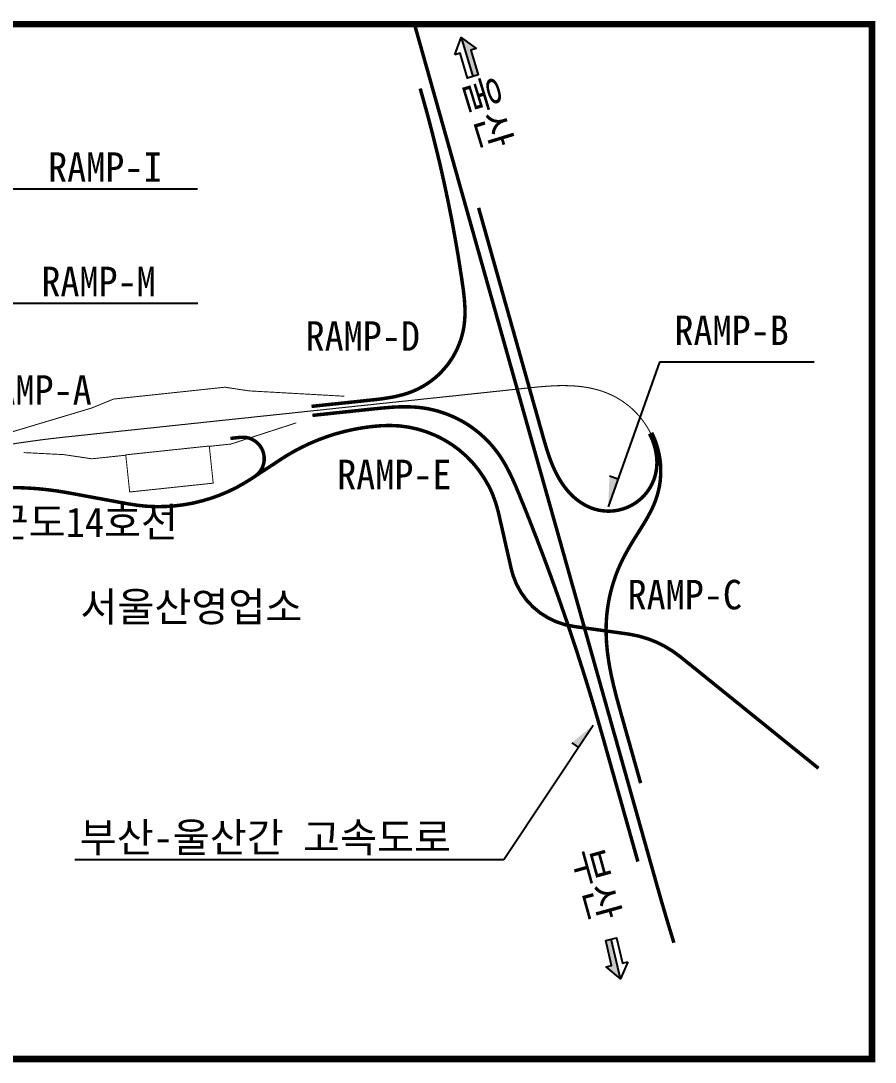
# Model space of a CAD drawing. Header units: metres. Extents: x 226260 to 227788, y 221330 to 222332.
# Drawn here: x 227622.3 to 227788.4, y 222129.9 to 222332.2 of the extents above; entities that cross this region are included whole.
import ezdxf

# ---------------------------------------------------------------- set-up
doc = ezdxf.new("R2010")
doc.units = ezdxf.units.M
doc.linetypes.add('HIDDEN', pattern=[0.375, 0.25, -0.125])
for name, color, linetype in [('CA-ALGN-군도14', 2, 'Continuous'), ('CA-ALGN-두현IC', 2, 'Continuous'), ('CA-ALGN-본선', 2, 'Continuous'), ('CA-ALGN-현IC', 2, 'Continuous'), ('CA-ALGN-회차로', 2, 'Continuous'), ('CA-LEAL', 1, 'Continuous'), ('CA-TEXT', 3, 'Continuous'), ('CZ-LIN1', 7, 'Continuous'), ('CZ-SYMB', 2, 'Continuous'), ('CZ-TEXT', 3, 'Continuous')]:
    doc.layers.add(name, color=color, linetype=linetype)
doc.styles.add('돋움체', font='DotumChe.ttf')

# ---------------------------------------------------------------- blocks, each defined once
blk = doc.blocks.new('CZDIRA2')
blk.add_hatch(color=256).paths.add_polyline_path([(0, 0), (0, -2), (9.33, -2), (9.33, -4), (14.67, 0)])
blk.add_line((14.67, 0), (0, 0))
blk.add_lwpolyline([(9.33, 4), (14.67, 0), (9.33, -4), (9.33, -2), (0, -2), (0, 2), (9.33, 2)], close=True)

msp = doc.modelspace()

# ---------------------------------------------------------------- hatches: boundary and pattern name
at = {"layer": 'CA-LEAL'}
for points in [[(227736.75, 222243.84), (227738.44, 222243.24), (227736.51, 222237.83)], [(227729.4, 222191.95), (227730.74, 222191.06), (227733.61, 222195.36)]]:
    msp.add_hatch(color=256, dxfattribs=at).paths.add_polyline_path(points)

# ---------------------------------------------------------------- linework, layer by layer
at = {"layer": 'CA-ALGN-군도14', "linetype": 'HIDDEN', "const_width": 0.675, "flags": 128}
msp.add_lwpolyline([(227777.38, 222187), (227775.97, 222188.13), (227774.56, 222189.27), (227773.14, 222190.41), (227771.73, 222191.55), (227770.32, 222192.69), (227768.91, 222193.83), (227767.5, 222194.97), (227766.08, 222196.11), (227764.67, 222197.25), (227763.26, 222198.39), (227761.85, 222199.53), (227760.44, 222200.67), (227759.73, 222201.24), (227759.45, 222201.47), (227759.31, 222201.58), (227759.09, 222201.75), (227759.02, 222201.81), (227758.81, 222201.98), (227758.74, 222202.04), (227757.61, 222202.95), (227756.2, 222204.09), (227754.79, 222205.23), (227753.38, 222206.37), (227751.96, 222207.5), (227751.88, 222207.57), (227751.6, 222207.8), (227751.6, 222207.8), (227750.55, 222208.64), (227750.52, 222208.67), (227749.09, 222209.72), (227747.55, 222210.67), (227745.93, 222211.48), (227744.24, 222212.15), (227742.5, 222212.67), (227740.72, 222213.03), (227740.29, 222213.1), (227738.93, 222213.29), (227737.13, 222213.54), (227735.33, 222213.79), (227733.54, 222214.04), (227731.74, 222214.29), (227729.94, 222214.54), (227729.82, 222214.56), (227728.16, 222214.88), (227726.44, 222215.45), (227724.8, 222216.23), (227723.27, 222217.2), (227721.87, 222218.36), (227720.63, 222219.68), (227719.57, 222221.14), (227718.69, 222222.73), (227718.02, 222224.42), (227717.66, 222225.71), (227717.56, 222226.17), (227717.16, 222227.94), (227716.75, 222229.71), (227716.65, 222230.15), (227716.53, 222230.68), (227716.35, 222231.48), (227716.27, 222231.83), (227715.95, 222233.25), (227715.79, 222233.95), (227715.54, 222235.02), (227715.17, 222236.67), (227715.14, 222236.79), (227714.65, 222238.53), (227714.03, 222240.23), (227713.7, 222240.98), (227713.62, 222241.15), (227713.58, 222241.23), (227713.46, 222241.47), (227713.38, 222241.63), (227713.26, 222241.88), (227713.17, 222242.04), (227712.35, 222243.45), (227711.32, 222244.94), (227710.47, 222246), (227710.17, 222246.34), (227709.1, 222247.46), (227708.91, 222247.65), (227707.54, 222248.84), (227707.11, 222249.17), (227706.08, 222249.91), (227704.53, 222250.86), (227703.57, 222251.36), (227703.32, 222251.48), (227702.91, 222251.67), (227701.23, 222252.35), (227699.49, 222252.89), (227697.72, 222253.28), (227695.93, 222253.52), (227694.11, 222253.61), (227692.74, 222253.57), (227692.72, 222253.57), (227692.3, 222253.55), (227691.22, 222253.46), (227690.49, 222253.39), (227690.4, 222253.38), (227690.31, 222253.37), (227688.7, 222253.15), (227686.91, 222252.82), (227685.14, 222252.42), (227683.39, 222251.94), (227681.67, 222251.38), (227679.97, 222250.74), (227678.3, 222250.03), (227676.67, 222249.24), (227675.71, 222248.73), (227675.23, 222248.46), (227675.15, 222248.42), (227675.07, 222248.37), (227674.76, 222248.19), (227673.67, 222247.54), (227673.52, 222247.44), (227673.13, 222247.2), (227672.92, 222247.06), (227672.6, 222246.85), (227672.45, 222246.75), (227672.15, 222246.55), (227672, 222246.45), (227670.48, 222245.45), (227668.96, 222244.46), (227667.44, 222243.46), (227667.03, 222243.19), (227665.91, 222242.49), (227664.33, 222241.6), (227662.7, 222240.8), (227661.03, 222240.09), (227659.33, 222239.48), (227657.59, 222238.96), (227655.83, 222238.53), (227654.04, 222238.21), (227652.24, 222237.99), (227651.52, 222237.93), (227650.61, 222237.87), (227650.43, 222237.86), (227648.89, 222237.84), (227648.62, 222237.84), (227647.71, 222237.87), (227647.17, 222237.9), (227646.8, 222237.92), (227646.53, 222237.94), (227645, 222238.1), (227643.21, 222238.38), (227643.21, 222238.38), (227641.42, 222238.7), (227639.64, 222239.03), (227637.85, 222239.36), (227636.07, 222239.69), (227635.17, 222239.85), (227634.28, 222240.02), (227631.55, 222240.52), (227631.19, 222240.58), (227630.83, 222240.64), (227630.48, 222240.7), (227630.12, 222240.76), (227629.76, 222240.82), (227629.4, 222240.87), (227629.04, 222240.93), (227628.68, 222240.97), (227628.32, 222241.02), (227627.96, 222241.07), (227627.6, 222241.11), (227627.24, 222241.15), (227626.88, 222241.19), (227626.52, 222241.23), (227626.16, 222241.26), (227625.8, 222241.3), (227625.44, 222241.33), (227625.07, 222241.36), (227624.71, 222241.38), (227624.35, 222241.41), (227623.99, 222241.43), (227623.63, 222241.45), (227623.26, 222241.47), (227622.9, 222241.48), (227622.54, 222241.5), (227622.18, 222241.51), (227621.81, 222241.52), (227621.45, 222241.53), (227621.09, 222241.53), (227620.72, 222241.53), (227620.36, 222241.54), (227620, 222241.53), (227619.64, 222241.53), (227619.27, 222241.53), (227618.91, 222241.52), (227618.55, 222241.51), (227618.18, 222241.5), (227617.82, 222241.48), (227617.46, 222241.47), (227617.1, 222241.45), (227616.73, 222241.43), (227616.37, 222241.41), (227616.29, 222241.4)], dxfattribs=at)
at = {"layer": 'CA-ALGN-두현IC', "linetype": 'HIDDEN', "flags": 128}
for points, const_width in [([(227699.96, 222319.07), (227700.2, 222318.19), (227700.45, 222317.32), (227700.62, 222316.7), (227700.69, 222316.45), (227700.94, 222315.57), (227701.18, 222314.7), (227701.42, 222313.82), (227701.65, 222312.95), (227701.88, 222312.07), (227702.11, 222311.19), (227702.34, 222310.31), (227702.56, 222309.44), (227702.78, 222308.56), (227703, 222307.67), (227703.22, 222306.79), (227703.43, 222305.91), (227703.64, 222305.03), (227703.85, 222304.15), (227704.05, 222303.26), (227704.25, 222302.38), (227704.45, 222301.49), (227704.64, 222300.61), (227704.83, 222299.72), (227705.02, 222298.83), (227705.21, 222297.94), (227705.39, 222297.05), (227705.57, 222296.17), (227705.75, 222295.28), (227705.93, 222294.39), (227706.1, 222293.49), (227706.27, 222292.6), (227706.43, 222291.71), (227706.59, 222290.82), (227706.75, 222289.93), (227706.91, 222289.03), (227707.07, 222288.14), (227707.22, 222287.24), (227707.37, 222286.35), (227707.51, 222285.45), (227707.65, 222284.56), (227707.79, 222283.66), (227707.93, 222282.76), (227708.04, 222282.05), (227708.04, 222282.05), (227708.06, 222281.87), (227708.19, 222280.97), (227708.32, 222280.07), (227708.43, 222279.17), (227708.53, 222278.27), (227708.6, 222277.36), (227708.65, 222276.46), (227708.67, 222275.55), (227708.64, 222274.65), (227708.57, 222273.74), (227708.54, 222273.44), (227708.46, 222272.84), (227708.3, 222271.95), (227708.08, 222271.07), (227707.82, 222270.2), (227707.51, 222269.35), (227707.15, 222268.51), (227706.75, 222267.7), (227706.3, 222266.91), (227705.81, 222266.15), (227705.28, 222265.41), (227704.7, 222264.71), (227704.09, 222264.04), (227703.45, 222263.4), (227702.77, 222262.8), (227702.05, 222262.24), (227701.31, 222261.72), (227700.54, 222261.25), (227699.74, 222260.81), (227698.92, 222260.42), (227698.24, 222260.14), (227698.08, 222260.08), (227697.23, 222259.78), (227696.36, 222259.53), (227695.48, 222259.31), (227694.59, 222259.12), (227693.69, 222258.97), (227692.8, 222258.83), (227691.9, 222258.71), (227691, 222258.61), (227690.09, 222258.51), (227689.78, 222258.48), (227689.19, 222258.42), (227688.29, 222258.32), (227687.39, 222258.22), (227686.49, 222258.13), (227685.58, 222258.03), (227684.68, 222257.94), (227683.78, 222257.84), (227682.88, 222257.75), (227681.98, 222257.65), (227681.07, 222257.56), (227680.17, 222257.46), (227679.27, 222257.36), (227678.83, 222257.32)], 0.675), ([(227744.54, 222251.99), (227744.62, 222251.83), (227744.7, 222251.67), (227744.78, 222251.5), (227744.85, 222251.34), (227744.93, 222251.17), (227745, 222251), (227745.07, 222250.84), (227745.13, 222250.67), (227745.2, 222250.5), (227745.26, 222250.33), (227745.32, 222250.16), (227745.38, 222249.98), (227745.43, 222249.81), (227745.48, 222249.64), (227745.53, 222249.46), (227745.58, 222249.29), (227745.63, 222249.11), (227745.67, 222248.94), (227745.71, 222248.76), (227745.75, 222248.58), (227745.78, 222248.4), (227745.81, 222248.22), (227745.84, 222248.04), (227745.87, 222247.87), (227745.89, 222247.69), (227745.91, 222247.5), (227745.93, 222247.32), (227745.94, 222247.14), (227745.95, 222246.96), (227745.96, 222246.78), (227745.97, 222246.6), (227745.97, 222246.42), (227745.97, 222246.24), (227745.96, 222246.06), (227745.95, 222245.87), (227745.94, 222245.69), (227745.93, 222245.51), (227745.91, 222245.33), (227745.89, 222245.15), (227745.88, 222245.08), (227745.88, 222245.08), (227745.86, 222244.97), (227745.83, 222244.79), (227745.8, 222244.61), (227745.77, 222244.44), (227745.73, 222244.26), (227745.68, 222244.08), (227745.64, 222243.91), (227745.59, 222243.73), (227745.54, 222243.56), (227745.48, 222243.39), (227745.42, 222243.21), (227745.36, 222243.04), (227745.29, 222242.88), (227745.22, 222242.71), (227745.15, 222242.54), (227745.08, 222242.38), (227745, 222242.21), (227744.92, 222242.05), (227744.83, 222241.89), (227744.74, 222241.73), (227744.65, 222241.57), (227744.56, 222241.42), (227744.46, 222241.27), (227744.36, 222241.11), (227744.26, 222240.96), (227744.15, 222240.82), (227744.05, 222240.67), (227743.93, 222240.53), (227743.82, 222240.39), (227743.7, 222240.25), (227743.58, 222240.11), (227743.46, 222239.98), (227743.34, 222239.85), (227743.21, 222239.72), (227743.08, 222239.59), (227742.95, 222239.46), (227742.81, 222239.34), (227742.68, 222239.22), (227742.54, 222239.11), (227742.4, 222238.99), (227742.25, 222238.88), (227742.11, 222238.77), (227741.96, 222238.67), (227741.81, 222238.57), (227741.66, 222238.47), (227741.51, 222238.37), (227741.35, 222238.27), (227741.19, 222238.18), (227741.03, 222238.1), (227740.87, 222238.01), (227740.71, 222237.93), (227740.55, 222237.85), (227740.38, 222237.78), (227740.22, 222237.7), (227740.05, 222237.64), (227739.88, 222237.57), (227739.71, 222237.51), (227739.54, 222237.45), (227739.37, 222237.39), (227739.19, 222237.34), (227739.02, 222237.29), (227738.84, 222237.25), (227738.67, 222237.2), (227738.49, 222237.16), (227738.31, 222237.13), (227738.13, 222237.1), (227737.95, 222237.07), (227737.77, 222237.04), (227737.59, 222237.02), (227737.41, 222237), (227737.23, 222236.99), (227737.05, 222236.98), (227736.87, 222236.97), (227736.69, 222236.97), (227736.51, 222236.97), (227736.32, 222236.97), (227736.14, 222236.98), (227735.96, 222236.99), (227735.78, 222237), (227735.6, 222237.02), (227735.42, 222237.04), (227735.24, 222237.06), (227735.06, 222237.09), (227734.88, 222237.12), (227734.7, 222237.15), (227734.53, 222237.19), (227734.35, 222237.23), (227734.17, 222237.28), (227734, 222237.32), (227733.82, 222237.37), (227733.73, 222237.4), (227733.73, 222237.4), (227733.65, 222237.43), (227733.48, 222237.49), (227733.31, 222237.55), (227733.14, 222237.61), (227732.97, 222237.68), (227732.8, 222237.75), (227732.64, 222237.82), (227732.47, 222237.9), (227732.31, 222237.98), (227732.15, 222238.06), (227731.99, 222238.15), (227731.83, 222238.24), (227731.67, 222238.33), (227731.52, 222238.42), (227731.36, 222238.52), (227731.21, 222238.62), (227731.06, 222238.72), (227730.91, 222238.82), (227730.76, 222238.93), (227730.62, 222239.03), (227730.47, 222239.14), (227730.33, 222239.26), (227730.19, 222239.37), (227730.05, 222239.49), (227729.92, 222239.61), (227729.78, 222239.73), (227729.65, 222239.85), (227729.52, 222239.98), (227729.39, 222240.1), (227729.26, 222240.23), (227729.13, 222240.36), (227729.01, 222240.49), (227728.88, 222240.63), (227728.76, 222240.76), (227728.64, 222240.9), (227728.53, 222241.04), (227728.41, 222241.18), (227728.3, 222241.32), (227728.18, 222241.46), (227728.07, 222241.61), (227727.96, 222241.75), (227727.86, 222241.9), (227727.75, 222242.04), (227727.65, 222242.19), (227727.55, 222242.34), (227727.45, 222242.49), (227727.35, 222242.65), (227727.25, 222242.8), (227727.15, 222242.95), (227727.06, 222243.11), (227726.97, 222243.27), (227726.88, 222243.42), (227726.79, 222243.58), (227726.7, 222243.74), (227726.61, 222243.9), (227726.53, 222244.06), (227726.44, 222244.22), (227726.36, 222244.38), (227726.28, 222244.54), (227726.2, 222244.71), (227726.12, 222244.87), (227726.05, 222245.04), (227725.97, 222245.2), (227725.9, 222245.37), (227725.82, 222245.53), (227725.75, 222245.7), (227725.68, 222245.87), (227725.61, 222246.03), (227725.54, 222246.2), (227725.48, 222246.37), (227725.41, 222246.54), (227725.34, 222246.71), (227725.28, 222246.88), (227725.22, 222247.05), (227725.15, 222247.22), (227725.09, 222247.39), (227725.03, 222247.56), (227724.97, 222247.73), (227724.91, 222247.9), (227724.85, 222248.07), (227724.8, 222248.25), (227724.74, 222248.42), (227724.68, 222248.59), (227724.63, 222248.76), (227724.57, 222248.94), (227724.52, 222249.11), (227724.47, 222249.28), (227724.41, 222249.46), (227724.36, 222249.63), (227724.31, 222249.8), (227724.26, 222249.98), (227724.2, 222250.15), (227724.15, 222250.33), (227724.1, 222250.5), (227724.05, 222250.67), (227724, 222250.85), (227723.95, 222251.02), (227723.9, 222251.2), (227723.85, 222251.37), (227723.8, 222251.55), (227723.75, 222251.72), (227723.71, 222251.9), (227723.66, 222252.07), (227723.65, 222252.08), (227723.65, 222252.08), (227723.61, 222252.25), (227723.56, 222252.42), (227723.51, 222252.59), (227723.46, 222252.77), (227723.41, 222252.94), (227723.36, 222253.12), (227723.31, 222253.29), (227723.26, 222253.47), (227723.21, 222253.64), (227723.16, 222253.82), (227723.12, 222253.99), (227723.07, 222254.17), (227723.02, 222254.34), (227722.97, 222254.52), (227722.92, 222254.69), (227722.87, 222254.87), (227722.82, 222255.04), (227722.77, 222255.21), (227722.72, 222255.39), (227722.67, 222255.56), (227722.62, 222255.74), (227722.57, 222255.91), (227722.52, 222256.09), (227722.48, 222256.26), (227722.43, 222256.44), (227722.38, 222256.61), (227722.33, 222256.79), (227722.28, 222256.96), (227722.23, 222257.14), (227722.18, 222257.31), (227722.13, 222257.48), (227722.08, 222257.66), (227722.03, 222257.83), (227721.98, 222258.01), (227721.93, 222258.18), (227721.88, 222258.36), (227721.84, 222258.53), (227721.79, 222258.71), (227721.74, 222258.88), (227721.69, 222259.06), (227721.64, 222259.23), (227721.59, 222259.41), (227721.54, 222259.58), (227721.49, 222259.76), (227721.44, 222259.93), (227721.39, 222260.1), (227721.34, 222260.28), (227721.29, 222260.45), (227721.25, 222260.63), (227721.2, 222260.8), (227721.15, 222260.98), (227721.1, 222261.15), (227721.05, 222261.33), (227721, 222261.5), (227720.95, 222261.68), (227720.9, 222261.85), (227720.85, 222262.03), (227720.8, 222262.2), (227720.75, 222262.37), (227720.7, 222262.55), (227720.65, 222262.72), (227720.61, 222262.9), (227720.56, 222263.07), (227720.51, 222263.25), (227720.46, 222263.42), (227720.41, 222263.6), (227720.36, 222263.77), (227720.31, 222263.95), (227720.26, 222264.12), (227720.21, 222264.3), (227720.16, 222264.47), (227720.11, 222264.65), (227720.06, 222264.82), (227720.02, 222264.99), (227719.97, 222265.17), (227719.92, 222265.34), (227719.87, 222265.52), (227719.82, 222265.69), (227719.77, 222265.87), (227719.72, 222266.04), (227719.67, 222266.22), (227719.62, 222266.39), (227719.57, 222266.57), (227719.52, 222266.74), (227719.47, 222266.92), (227719.42, 222267.09), (227719.38, 222267.26), (227719.33, 222267.44), (227719.28, 222267.61), (227719.23, 222267.79), (227719.18, 222267.96), (227719.13, 222268.14), (227719.08, 222268.31), (227719.03, 222268.49), (227718.98, 222268.66), (227718.93, 222268.84), (227718.88, 222269.01), (227718.83, 222269.19), (227718.79, 222269.36), (227718.74, 222269.54), (227718.69, 222269.71), (227718.64, 222269.88), (227718.59, 222270.06), (227718.54, 222270.23), (227718.49, 222270.41), (227718.44, 222270.58), (227718.39, 222270.76), (227718.34, 222270.93), (227718.29, 222271.11), (227718.24, 222271.28), (227718.19, 222271.46), (227718.15, 222271.63), (227718.1, 222271.81), (227718.05, 222271.98), (227718, 222272.15), (227717.95, 222272.33), (227717.9, 222272.5), (227717.85, 222272.68), (227717.8, 222272.85), (227717.75, 222273.03), (227717.7, 222273.2), (227717.65, 222273.38), (227717.6, 222273.55), (227717.56, 222273.73), (227717.51, 222273.9), (227717.46, 222274.08), (227717.41, 222274.25), (227717.36, 222274.43), (227717.31, 222274.6), (227717.26, 222274.77), (227717.21, 222274.95), (227717.16, 222275.12), (227717.11, 222275.3), (227717.06, 222275.47), (227717.01, 222275.65), (227716.96, 222275.82), (227716.92, 222276), (227716.87, 222276.17), (227716.82, 222276.35), (227716.77, 222276.52), (227716.72, 222276.7), (227716.67, 222276.87), (227716.62, 222277.04), (227716.57, 222277.22), (227716.52, 222277.39), (227716.47, 222277.57), (227716.42, 222277.74), (227716.37, 222277.92), (227716.33, 222278.09), (227716.28, 222278.27), (227716.23, 222278.44), (227716.18, 222278.62), (227716.13, 222278.79), (227716.08, 222278.97), (227716.03, 222279.14), (227715.98, 222279.31), (227715.93, 222279.49), (227715.88, 222279.66), (227715.83, 222279.84), (227715.78, 222280.01), (227715.73, 222280.19), (227715.69, 222280.36), (227715.64, 222280.54), (227715.59, 222280.71), (227715.54, 222280.89), (227715.49, 222281.06), (227715.44, 222281.24), (227715.39, 222281.41), (227715.34, 222281.59), (227715.29, 222281.76), (227715.24, 222281.93), (227715.19, 222282.11), (227715.14, 222282.28), (227715.1, 222282.46), (227715.05, 222282.63), (227715, 222282.81), (227714.95, 222282.98), (227714.9, 222283.16), (227714.85, 222283.33), (227714.8, 222283.51), (227714.75, 222283.68), (227714.7, 222283.86), (227714.65, 222284.03), (227714.6, 222284.2), (227714.55, 222284.38), (227714.5, 222284.55), (227714.46, 222284.73), (227714.41, 222284.9), (227714.36, 222285.08), (227714.31, 222285.25), (227714.26, 222285.43), (227714.21, 222285.6), (227714.16, 222285.78), (227714.11, 222285.95), (227714.06, 222286.13), (227714.01, 222286.3), (227713.96, 222286.48), (227713.91, 222286.65), (227713.87, 222286.82), (227713.82, 222287), (227713.77, 222287.17), (227713.72, 222287.35), (227713.67, 222287.52), (227713.62, 222287.7), (227713.57, 222287.87), (227713.52, 222288.05), (227713.47, 222288.22), (227713.42, 222288.4), (227713.37, 222288.57), (227713.32, 222288.75), (227713.27, 222288.92), (227713.23, 222289.09), (227713.18, 222289.27), (227713.13, 222289.44), (227713.08, 222289.62), (227713.03, 222289.79), (227712.98, 222289.97), (227712.93, 222290.14), (227712.88, 222290.32), (227712.83, 222290.49), (227712.78, 222290.67), (227712.73, 222290.84), (227712.68, 222291.02), (227712.64, 222291.19), (227712.59, 222291.37), (227712.54, 222291.54), (227712.49, 222291.71), (227712.44, 222291.89), (227712.39, 222292.06), (227712.34, 222292.24), (227712.29, 222292.41), (227712.24, 222292.59), (227712.19, 222292.76), (227712.14, 222292.94), (227712.09, 222293.11), (227712.04, 222293.29), (227712, 222293.46), (227711.95, 222293.64), (227711.9, 222293.81), (227711.85, 222293.98), (227711.8, 222294.16), (227711.75, 222294.33), (227711.7, 222294.51), (227711.65, 222294.68), (227711.6, 222294.86), (227711.55, 222295.03), (227711.5, 222295.21), (227711.45, 222295.38), (227711.41, 222295.56), (227711.36, 222295.73), (227711.31, 222295.89), (227711.31, 222295.89)], 0.675), ([(227617.67, 222249.52), (227617.81, 222249.55), (227618.17, 222249.61), (227618.53, 222249.66), (227618.88, 222249.72), (227619.24, 222249.78), (227619.6, 222249.84), (227619.96, 222249.9), (227620.32, 222249.95), (227620.68, 222250.01), (227621.03, 222250.06), (227621.39, 222250.12), (227621.75, 222250.17), (227622.11, 222250.23), (227622.47, 222250.28), (227622.83, 222250.33), (227623.19, 222250.38), (227623.55, 222250.43), (227623.91, 222250.49), (227624.27, 222250.54), (227624.63, 222250.59), (227624.99, 222250.63), (227625.34, 222250.68), (227625.7, 222250.73), (227626.06, 222250.78), (227626.42, 222250.82), (227626.78, 222250.87), (227627.14, 222250.92), (227627.5, 222250.96), (227627.86, 222251.01), (227628.22, 222251.05), (227628.58, 222251.09), (227628.95, 222251.13), (227629.31, 222251.18), (227629.67, 222251.22), (227630.03, 222251.26), (227630.39, 222251.3), (227630.75, 222251.34), (227631.11, 222251.38), (227631.47, 222251.42), (227631.54, 222251.42), (227639.23, 222252.24), (227639.23, 222252.24), (227640.13, 222252.33), (227641.03, 222252.43), (227641.93, 222252.53), (227642.84, 222252.62), (227643.74, 222252.72), (227644.64, 222252.81), (227645.54, 222252.91), (227646.44, 222253), (227647.35, 222253.1), (227648.25, 222253.19), (227649.15, 222253.29), (227650.05, 222253.39), (227650.96, 222253.48), (227651.86, 222253.58), (227652.76, 222253.67), (227653.66, 222253.77), (227654.56, 222253.86), (227655.47, 222253.96), (227656.37, 222254.05), (227657.27, 222254.15), (227658.17, 222254.25), (227659.07, 222254.34), (227659.98, 222254.44), (227660.88, 222254.53), (227661.78, 222254.63), (227662.68, 222254.72), (227663.59, 222254.82), (227664.49, 222254.91), (227665.39, 222255.01), (227666.29, 222255.1), (227667.19, 222255.2), (227668.1, 222255.3), (227669, 222255.39), (227669.9, 222255.49), (227670.8, 222255.58), (227671.7, 222255.68), (227672.61, 222255.77), (227673.51, 222255.87), (227674.41, 222255.96), (227675.31, 222256.06), (227676.22, 222256.16), (227677.12, 222256.25), (227678.02, 222256.35), (227678.92, 222256.44), (227679.82, 222256.54), (227680.73, 222256.63), (227681.63, 222256.73), (227682.53, 222256.82), (227683.43, 222256.92), (227684.34, 222257.02), (227685.24, 222257.11), (227686.14, 222257.21), (227687.04, 222257.3), (227687.94, 222257.4), (227688.85, 222257.49), (227689.75, 222257.59), (227690.65, 222257.68), (227691.55, 222257.78), (227692.45, 222257.88), (227693.36, 222257.97), (227694.26, 222258.07), (227695.16, 222258.16), (227696.06, 222258.26), (227696.97, 222258.35), (227697.87, 222258.45), (227698.77, 222258.54), (227699.67, 222258.64), (227700.57, 222258.74), (227701.48, 222258.83), (227702.38, 222258.93), (227703.28, 222259.02), (227704.18, 222259.12), (227705.08, 222259.21), (227705.99, 222259.31), (227706.89, 222259.4), (227707.79, 222259.5), (227708.69, 222259.6), (227709.6, 222259.69), (227710.5, 222259.79), (227711.4, 222259.88), (227712.3, 222259.98), (227713.2, 222260.07), (227714.11, 222260.17), (227715.01, 222260.26), (227715.91, 222260.36), (227716.81, 222260.46), (227717.71, 222260.55), (227718.62, 222260.65), (227719.52, 222260.74), (227720.31, 222260.83), (227720.42, 222260.84), (227721.32, 222260.93), (227722.23, 222261.02), (227723.13, 222261.11), (227724.03, 222261.19), (227724.94, 222261.25), (227725.84, 222261.3), (227726.75, 222261.34), (227727.66, 222261.35), (227728.56, 222261.34), (227729.47, 222261.31), (227730.38, 222261.25), (227731.28, 222261.15), (227732.18, 222261.03), (227733.07, 222260.86), (227733.95, 222260.66), (227734.83, 222260.42), (227735.69, 222260.13), (227736.43, 222259.84), (227736.53, 222259.8), (227737.36, 222259.42), (227738.16, 222259), (227738.94, 222258.53), (227739.69, 222258.02), (227740.41, 222257.47), (227741.1, 222256.89), (227741.75, 222256.26), (227742.38, 222255.6), (227742.96, 222254.9), (227743.5, 222254.17), (227744, 222253.42), (227744.46, 222252.64), (227744.75, 222252.09), (227744.75, 222252.09), (227744.75, 222252.09)], 0.2), ([(227679.01, 222255.57), (227679.92, 222255.66), (227680.82, 222255.76), (227681.72, 222255.85), (227682.62, 222255.95), (227683.53, 222256.05), (227684.43, 222256.14), (227685.33, 222256.24), (227686.23, 222256.33), (227687.13, 222256.43), (227688.04, 222256.52), (227688.94, 222256.62), (227689.84, 222256.71), (227690.44, 222256.78), (227690.74, 222256.81), (227691.65, 222256.9), (227692.55, 222256.99), (227693.45, 222257.07), (227694.36, 222257.14), (227695.26, 222257.2), (227696.17, 222257.23), (227697.08, 222257.24), (227697.98, 222257.22), (227698.89, 222257.18), (227699.79, 222257.1), (227699.85, 222257.09), (227700.69, 222256.98), (227701.59, 222256.83), (227702.47, 222256.63), (227703.35, 222256.41), (227704.22, 222256.14), (227705.07, 222255.84), (227705.92, 222255.5), (227706.74, 222255.13), (227707.56, 222254.73), (227708.35, 222254.29), (227709.13, 222253.82), (227709.88, 222253.32), (227710.61, 222252.78), (227711.32, 222252.22), (227712.01, 222251.62), (227712.67, 222251), (227713.31, 222250.36), (227713.91, 222249.68), (227714.49, 222248.98), (227715.04, 222248.26), (227715.36, 222247.81), (227715.56, 222247.52), (227716.05, 222246.75), (227716.51, 222245.97), (227716.94, 222245.17), (227717.35, 222244.37), (227717.75, 222243.55), (227718.12, 222242.72), (227718.49, 222241.89), (227718.84, 222241.05), (227719.19, 222240.22), (227719.53, 222239.38), (227719.53, 222239.37), (227719.53, 222239.37), (227719.87, 222238.54), (227720.21, 222237.69), (227720.55, 222236.85), (227720.88, 222236.01), (227721.22, 222235.17), (227721.55, 222234.32), (227721.88, 222233.48), (227722.21, 222232.63), (227722.54, 222231.79), (227722.86, 222230.94), (227723.19, 222230.09), (227723.51, 222229.24), (227723.83, 222228.4), (227724.15, 222227.55), (227724.47, 222226.7), (227724.78, 222225.85), (227725.1, 222224.99), (227725.41, 222224.14), (227725.72, 222223.29), (227726.03, 222222.44), (227726.33, 222221.58), (227726.64, 222220.73), (227726.94, 222219.87), (227727.24, 222219.02), (227727.54, 222218.16), (227727.84, 222217.3), (227728.13, 222216.45), (227728.43, 222215.59), (227728.72, 222214.73), (227729.01, 222213.87), (227729.3, 222213.01), (227729.59, 222212.15), (227729.87, 222211.29), (227730.16, 222210.43), (227730.44, 222209.56), (227730.72, 222208.7), (227731, 222207.84), (227731.27, 222206.97), (227731.55, 222206.11), (227731.82, 222205.24), (227732.09, 222204.38), (227732.36, 222203.51), (227732.63, 222202.65), (227732.89, 222201.78), (227733.16, 222200.91), (227733.42, 222200.04), (227733.68, 222199.17), (227733.94, 222198.3), (227734.19, 222197.43), (227734.45, 222196.56), (227734.7, 222195.69), (227734.95, 222194.82), (227735.2, 222193.95), (227735.45, 222193.07), (227735.57, 222192.66), (227735.7, 222192.2), (227735.94, 222191.33), (227736.19, 222190.45), (227736.44, 222189.58), (227736.68, 222188.71), (227736.93, 222187.84), (227737.17, 222186.96), (227737.42, 222186.09), (227737.67, 222185.22), (227737.91, 222184.34), (227738.16, 222183.47), (227738.4, 222182.6), (227738.65, 222181.72), (227738.9, 222180.85), (227739.14, 222179.98), (227739.39, 222179.1), (227739.63, 222178.23), (227739.88, 222177.36), (227740.13, 222176.48), (227740.37, 222175.61), (227740.62, 222174.74), (227740.86, 222173.86), (227741.11, 222172.99), (227741.36, 222172.12), (227741.6, 222171.24), (227741.85, 222170.37), (227742.09, 222169.5), (227742.27, 222168.88)], 0.675), ([(227742.8, 222184.11), (227742.56, 222184.98), (227742.31, 222185.85), (227742.07, 222186.73), (227741.82, 222187.6), (227741.57, 222188.47), (227741.33, 222189.35), (227741.08, 222190.22), (227740.84, 222191.09), (227740.59, 222191.97), (227740.34, 222192.84), (227740.1, 222193.71), (227739.85, 222194.58), (227739.61, 222195.46), (227739.36, 222196.33), (227739.29, 222196.59), (227739.11, 222197.2), (227738.87, 222198.08), (227738.63, 222198.95), (227738.39, 222199.83), (227738.15, 222200.7), (227737.92, 222201.58), (227737.7, 222202.46), (227737.49, 222203.34), (227737.29, 222204.23), (227737.09, 222205.11), (227736.92, 222206), (227736.75, 222206.9), (227736.6, 222207.79), (227736.47, 222208.69), (227736.35, 222209.59), (227736.26, 222210.49), (227736.18, 222211.39), (227736.13, 222212.3), (227736.1, 222213.21), (227736.09, 222214.11), (227736.1, 222214.55), (227736.11, 222215.02), (227736.16, 222215.93), (227736.23, 222216.83), (227736.33, 222217.73), (227736.46, 222218.63), (227736.61, 222219.52), (227736.79, 222220.41), (227737, 222221.3), (227737.23, 222222.17), (227737.49, 222223.04), (227737.77, 222223.91), (227738.08, 222224.76), (227738.41, 222225.6), (227738.77, 222226.44), (227739.15, 222227.26), (227739.31, 222227.59), (227739.56, 222228.07), (227739.99, 222228.87), (227740.43, 222229.66), (227740.89, 222230.44), (227741.36, 222231.22), (227741.84, 222231.99), (227742.32, 222232.76), (227742.42, 222232.91), (227742.44, 222232.95), (227742.8, 222233.53), (227743.28, 222234.3), (227743.75, 222235.07), (227744.2, 222235.86), (227744.63, 222236.66), (227745.04, 222237.47), (227745.41, 222238.3), (227745.7, 222239.04), (227745.74, 222239.14), (227746.02, 222240.01), (227746.26, 222240.88), (227746.45, 222241.77), (227746.59, 222242.66), (227746.67, 222243.57), (227746.71, 222244.47), (227746.71, 222245.38), (227746.65, 222246.29), (227746.54, 222247.19), (227746.38, 222248.08), (227746.17, 222248.96), (227745.92, 222249.83), (227745.62, 222250.69), (227745.27, 222251.53), (227744.96, 222252.18), (227744.96, 222252.18), (227744.95, 222252.2)], 0.675)]:
    msp.add_lwpolyline(points, dxfattribs=dict(at, const_width=const_width))
at = {"layer": 'CA-ALGN-본선', "linetype": 'HIDDEN', "const_width": 0.675, "flags": 128}
msp.add_lwpolyline([(227714.98, 222274.29), (227698.84, 222331.58)], dxfattribs=at)
msp.add_lwpolyline([(227749.27, 222153.1, -0.006249), (227746.06, 222163.97), (227714.98, 222274.29)], format="xyb", dxfattribs=at)
at = {"layer": 'CA-ALGN-현IC', "linetype": 'HIDDEN', "ltscale": 0.5, "const_width": 0.181, "flags": 128}
for points in [[(227640.36, 222258.74), (227662.01, 222261.04)], [(227662.01, 222261.04), (227666.65, 222260.33)], [(227640.36, 222258.74), (227636.07, 222256.99)], [(227685.19, 222259.29), (227666.65, 222260.33)], [(227636.07, 222256.99), (227618.02, 222251.59)], [(227663.18, 222250), (227675.88, 222254.12)], [(227622.89, 222248.34), (227630.7, 222247.94)], [(227642.72, 222247.9), (227658.96, 222249.62)], [(227642.73, 222247.83), (227643.48, 222240.68), (227659.72, 222242.4), (227658.96, 222249.62)], [(227658.97, 222249.55), (227663.18, 222250)], [(227630.7, 222247.94), (227636.12, 222247.13)], [(227636.12, 222247.13), (227642.73, 222247.83)]]:
    msp.add_lwpolyline(points, dxfattribs=at)
at = {"layer": 'CA-ALGN-회차로', "linetype": 'HIDDEN', "const_width": 0.675, "flags": 128}
msp.add_lwpolyline([(227663.07, 222251.1), (227663.43, 222251.13), (227663.79, 222251.17), (227664.15, 222251.21), (227664.51, 222251.25), (227664.87, 222251.29), (227665.02, 222251.3), (227665.23, 222251.32), (227665.6, 222251.32), (227665.96, 222251.3), (227666.32, 222251.24), (227666.67, 222251.15), (227667.01, 222251.03), (227667.34, 222250.88), (227667.66, 222250.7), (227667.96, 222250.5), (227668.24, 222250.27), (227668.44, 222250.08), (227668.5, 222250.02), (227668.74, 222249.74), (227668.95, 222249.45), (227669.13, 222249.14), (227669.18, 222249.04), (227669.29, 222248.81), (227669.42, 222248.47), (227669.52, 222248.12), (227669.59, 222247.77), (227669.6, 222247.69), (227669.63, 222247.41), (227669.63, 222247.04), (227669.61, 222246.68), (227669.55, 222246.32), (227669.51, 222246.15), (227669.46, 222245.97), (227669.35, 222245.63), (227669.2, 222245.3), (227669.02, 222244.98), (227668.82, 222244.68), (227668.59, 222244.39), (227668.34, 222244.13), (227668.07, 222243.89), (227667.78, 222243.68), (227667.75, 222243.66), (227667.47, 222243.48), (227667.17, 222243.28), (227667.14, 222243.26)], dxfattribs=at)
at = {"layer": 'CA-LEAL'}
for p, q in [((227656.64, 222299.53), (227618.78, 222299.53)), ((227656.7, 222277.31), (227618.84, 222277.31)), ((227746.49, 222265.91), (227736.51, 222237.83)), ((227776.55, 222265.91), (227746.49, 222265.91)), ((227736.75, 222243.84), (227738.44, 222243.24)), ((227716.24, 222169.29), (227733.61, 222195.36)), ((227729.4, 222191.95), (227730.74, 222191.06)), ((227632.79, 222169.29), (227716.24, 222169.29))]:
    msp.add_line(p, q, dxfattribs=at)
at = {"layer": 'CZ-LIN1', "const_width": 1.28}
msp.add_lwpolyline([(227422.42, 222130.54), (227787.76, 222130.54), (227787.76, 222331.58), (227422.42, 222331.58)], close=True, dxfattribs=at)

# ---------------------------------------------------------------- block references
at = {"layer": 'CZ-SYMB', "yscale": 0.5399999999790452, "zscale": 0.54}
for p, xscale, rotation in [((227710.19, 222321.42), 0.5400000000303712, 106.6702488775841), ((227737.09, 222153.81), 0.5400000000133136, 282.9739381343981)]:
    msp.add_blockref('CZDIRA2', p, dxfattribs=dict(at, xscale=xscale, rotation=rotation))

# ---------------------------------------------------------------- texts
at = {"layer": 'CA-TEXT', "style": '돋움체'}
for s, height, p in [('RAMP-I', 5.734, (227627.62, 222300.95, -316.7)), ('RAMP-M', 5.734, (227626.31, 222278.72, -316.7)), ('RAMP-B', 5.734, (227749.37, 222269.23)), ('RAMP-D', 5.734, (227677.67, 222268.12, -167.4)), ('RAMP-A', 5.734, (227613.87, 222257.64, -105.57)), ('RAMP-E', 5.734, (227683.81, 222241.22, -167.4)), ('군도14호선', 5.734, (227616.68, 222231.95, -316.7)), ('RAMP-C', 5.734, (227740.26, 222217.88, -167.4)), ('서울산영업소', 5.734, (227633.89, 222215.51, -316.7)), ('부산-울산간 고속도로', 5.7336, (227633.77, 222170.71, -316.7))]:
    msp.add_text(s, height=height, dxfattribs=at).set_placement(p)
at = {"layer": 'CZ-TEXT', "style": '돋움체'}
for s, rotation, p in [('울산', 286.9787, (227708.25, 222320.49, -15.08)), ('부산', 285.4701, (227729.55, 222170.66, -15.08))]:
    msp.add_text(s, height=5.734, rotation=rotation, dxfattribs=at).set_placement(p)

doc.saveas('drawing.dxf')
